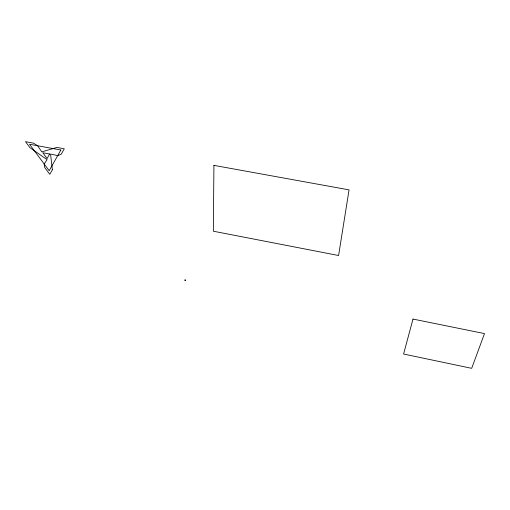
<?xml version="1.0" encoding="UTF-8"?>
<svg xmlns="http://www.w3.org/2000/svg" width="510" height="510" viewBox="0 0 510 510"><rect width="100%" height="100%" fill="white"/><g stroke="black" fill="none" stroke-linecap="round" stroke-linejoin="round"><path stroke-width="0.76" d="M213.919 165.374L213.339 231.215L338.589 255.51L349.05 189.867L213.919 165.374M412.998 319.069L403.582 354.029L471.68 368.328L484.5 333.591L412.998 319.069M49.604 154.001L47.079 158.559L42.795 152.739L49.604 154.001M60.868 150.016L49.183 170.71L29.542 144.26L60.868 150.016M52.383 169.741L49.789 174.299L44.644 167.395L44.179 163.971L47.105 159.655L29.969 147.677L25.5 141.672L33.456 143.131L37.625 145.745L41.788 151.878L56.954 147.435L64.298 148.78L61.213 154.205L57.706 155.62L50.554 154.02L52.383 169.741M185.487 280.041L184.76 279.894L184.779 280.43L185.5 280.577L185.487 280.041"/></g></svg>
